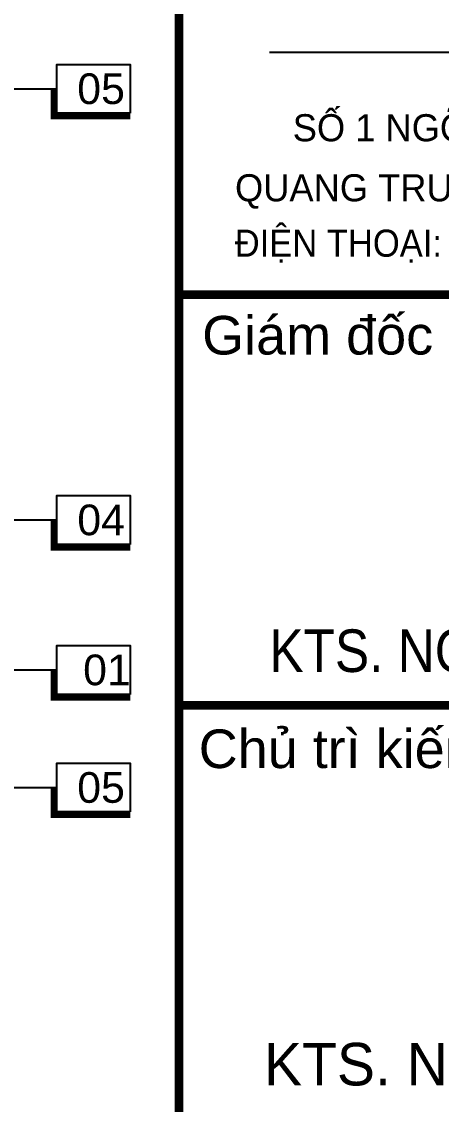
# Model space of a CAD drawing. Header units: millimetres. Extents: x -34806 to 662668, y 63228 to 99452.
# Drawn here: x 306944 to 309132, y 77003 to 82655 of the extents above; entities that cross this region are included whole.
import ezdxf
from ezdxf.enums import TextEntityAlignment as Align

# ---------------------------------------------------------------- set-up
doc = ezdxf.new("R2010")
doc.units = ezdxf.units.MM
doc.header["$LTSCALE"] = 200
doc.header["$MEASUREMENT"] = 0
for name, color, linetype in [('DIM', 1, 'CONTINUOUS'), ('KHUNGTEN', 7, 'CONTINUOUS'), ('TEXT', 7, 'CONTINUOUS'), ('TPTA-Funiture', 27, 'CONTINUOUS'), ('TPTA-Text', 253, 'CONTINUOUS'), ('TPTA-Virtural', 253, 'CONTINUOUS')]:
    doc.layers.add(name, color=color, linetype=linetype)
doc.layers.add('hacth', color=251, linetype='CONTINUOUS', lineweight=13)
doc.styles.add('Aria H iso', font='VHARIAL.ttf')
doc.styles.add('Arial iso', font='VNARIAL.ttf')
doc.styles.add('RomanS', font='romans.shx', dxfattribs={"width": 0.8})
doc.styles.add('VNCC-SIM', font='VHAVAN.ttf', dxfattribs={"width": 0.85})
doc.dimstyles.new('DIM-A3', dxfattribs={"dimscale": 0, "dimtxt": 160, "dimasz": 110, "dimexe": 110, "dimexo": 0, "dimgap": 110, "dimtad": 1, "dimdec": 0, "dimdsep": 46, "dimtxsty": 'RomanS', "dimblk1": 'ARCHTICK', "dimblk2": 'ARCHTICK', "dimsah": 1, "dimcen": 0.09, "dimdle": 110, "dimclrd": 256, "dimclre": 256, "dimclrt": 14, "dimadec": 0, "dimazin": 0, "dimtfac": 1, "dimtdec": 0, "dimtix": 1, "dimtmove": 2, "dimatfit": 3, "dimfxl": 110, "dimtolj": 1, "dimarcsym": 0})

# ---------------------------------------------------------------- blocks, each defined once
blk = doc.blocks.new('_ArchTick')
at = {"layer": 'DIM', "color": 150}
blk.add_lwpolyline([(0.5000000000004547, 0.5000000000009095, 0.1333333333333333, 0, 0), (4.547473508864641e-13, 9.094947017729282e-13, 0, 0.1333333333333333, 0), (-0.4999999999995453, -0.4999999999990905, 0.1333333333333333, 0.1333333333333333, 0)], format="xyseb", dxfattribs=at)
blk = doc.blocks.new('A$C29984D40')
at = {"layer": 'TPTA-Virtural'}
blk.add_lwpolyline([(-7.243570871651173e-05, 31.89348809509829), (382.5350945389364, 31.89348809509829), (382.5350945389364, 287.1261557442558), (-7.243570871651173e-05, 287.1261557442558)], close=True, dxfattribs=at)
at = {"layer": 'TPTA-Virtural', "color": 1, "ltscale": 600, "const_width": 31.89374988118652}
blk.add_lwpolyline([(398.4819694797043, 163.0181344066077), (398.4819694797043, 15.94661315450503), (-7.243570871651173e-05, 15.94661315450503)], dxfattribs=at)
at = {"layer": 'TPTA-Text', "style": 'Aria H iso'}
blk.add_attdef('1', text='', height=160, dxfattribs=at).set_placement((183.0461620839778, 79.97925875045621), align=Align.CENTER)
blk = doc.blocks.new('khung')
at = {"layer": 'KHUNGTEN', "color": 4, "const_width": 34.92595818815155}
blk.add_lwpolyline([(27622.55226480344, 21886.93379790831), (31115.14808361861, 21886.93379790831), (31115.14808361861, 388.0662020905293), (27622.55226480344, 388.0662020905293)], close=True, dxfattribs=at)
for points in [[(27622.55244430073, 10736.72422027594), (31115.14826308552, 10736.72422027594)], [(27622.55226482591, 9085.212146406546), (31115.14808361069, 9085.212146406546)]]:
    blk.add_lwpolyline(points, dxfattribs=at)
at = {"layer": 'TEXT', "ltscale": 0.5}
blk.add_line((27986.60985845308, 11711.78306946379), (30863.53041137882, 11711.78306946379), dxfattribs=at)
at = {"layer": 'KHUNGTEN', "color": 8, "style": 'Arial iso', "width": 0.9999999941723045}
for s, p in [('Gi¸m ®èc', (27715.88164925477, 10496.34527608089)), ('Chñ tr× kiÕn tróc', (27702.09455102096, 8833.423281368578))]:
    blk.add_text(s, height=155.2264808362291, dxfattribs=at).set_placement(p)
at = {"layer": 'TEXT', "style": 'VNCC-SIM'}
for s, height, p in [('Sè 1 ngâ 2 ®\xadêng Ng« Th× NhËm ', 108.9886755819513, (28079.7719981267, 11353.83755541717)), ('Quang Trung - QuËn Hµ §«ng - Hµ Néi', 108.9886755819513, (27847.86973745052, 11112.40169976035)), ('kts. nguyÔn v¨n th\xadîc', 171.2679187716377, (27964.70446830148, 7557.24822061996))]:
    blk.add_text(s, height=height, dxfattribs=at).set_placement(p)
for s, height, width, p in [('§iÖn Tho¹i: 0433.827806 - hotline: 0912114498 ', 108.9886755819513, 0.9519099250354756, (27846.79470654219, 10889.70762730849)), ('KTS. nguyÔn v¨n th\xadîc', 171.2679187716377, 0.9, (27985.87090832747, 9219.720337679737))]:
    blk.add_text(s, height=height, dxfattribs=dict(at, width=width)).set_placement(p)

msp = doc.modelspace()

# ---------------------------------------------------------------- block references
at = {"layer": 'hacth', "xscale": 1.298143060485017, "yscale": 1.298143126914511, "zscale": 1.29814313413116}
msp.add_blockref('khung', (271905.7977149503, 67291.65224142995), dxfattribs=at)
at = {"layer": 'TPTA-Funiture'}
ref = msp.add_blockref('A$C29984D40', (307509.7119095098, 82145.06031297063), dxfattribs=dict(at, xscale=-1))
ref.add_attrib('1', '05', dxfattribs={"layer": 'TPTA-Text', "height": 160, "style": 'Aria H iso'}).set_placement((307357.8799356931, 82225.03957172108), align=Align.CENTER)
ref = msp.add_blockref('A$C29984D40', (307509.7119095098, 79894.16113829389), dxfattribs=dict(at, xscale=-1))
ref.add_attrib('1', '04', dxfattribs={"layer": 'TPTA-Text', "height": 160, "style": 'Aria H iso'}).set_placement((307358.4256382851, 79974.14039704434), align=Align.CENTER)
ref = msp.add_blockref('A$C29984D40', (307509.7119095098, 79111.15282580696), dxfattribs=dict(at, xscale=-1))
ref.add_attrib('1', '01', dxfattribs={"layer": 'TPTA-Text', "height": 160, "style": 'Aria H iso'}).set_placement((307388.6575618872, 79191.13208455741), align=Align.CENTER)
ref = msp.add_blockref('A$C29984D40', (307509.7119095098, 78497.52650517048), dxfattribs=dict(at, xscale=-1))
ref.add_attrib('1', '05', dxfattribs={"layer": 'TPTA-Text', "height": 160, "style": 'Aria H iso'}).set_placement((307357.8799356931, 78577.50576392093), align=Align.CENTER)

# ---------------------------------------------------------------- leaders
at = {"layer": 'TPTA-Text'}
for points in [[(295635.9006428871, 82304.57013489024), (307127.1768149709, 82304.57013489024)], [(292505.7318034302, 78657.0363270902), (307127.1768149709, 78657.0363270902)]]:
    msp.add_leader(points, dimstyle='DIM-A3', override={"dimscale": 1, "dimtad": 0}, dxfattribs=at)
at = {"layer": 'TPTA-Text', "linetype": 'Continuous'}
for points in [[(297056.8845145964, 80053.60978511404), (307127.1768149709, 80053.67096021361)], [(301858.8149316921, 79270.66264772668), (307127.1768149714, 79270.66264772668)]]:
    msp.add_leader(points, dimstyle='DIM-A3', override={"dimscale": 1, "dimtad": 0}, dxfattribs=at)

doc.saveas('drawing.dxf')
